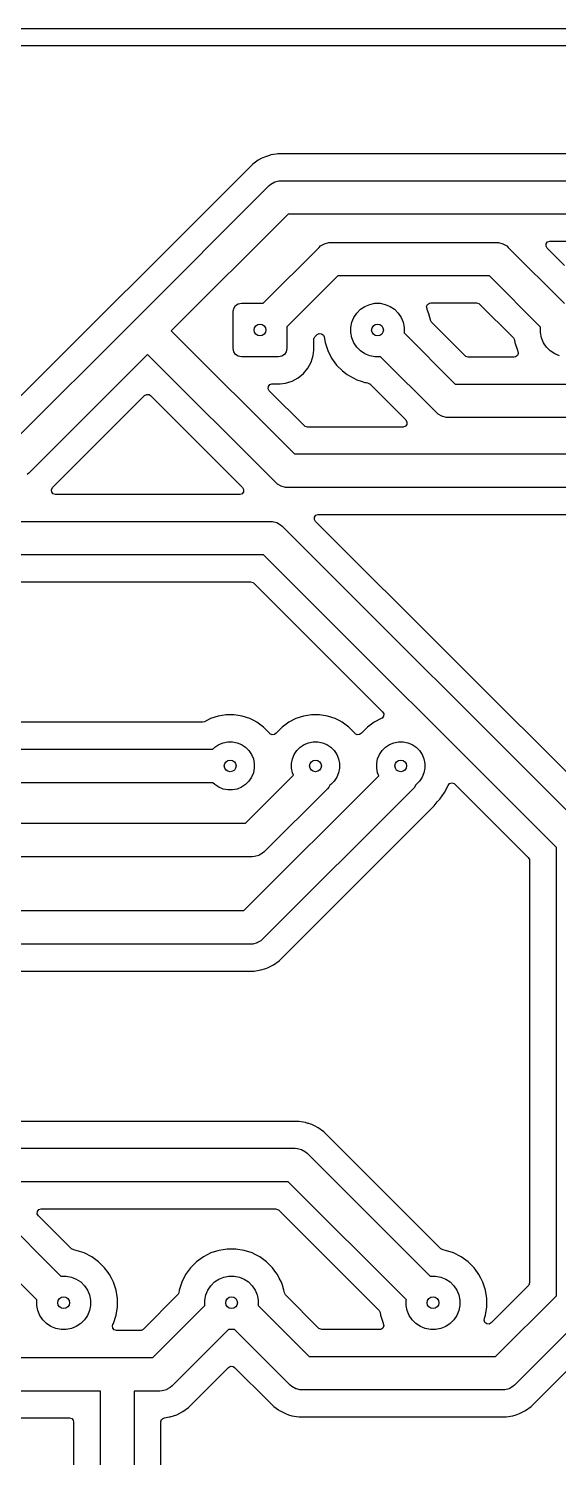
# Model space of a CAD drawing. Extents: x 20 to 124, y -124 to -20.
# Drawn here: x 70.96 to 86.73, y -62.6 to -20 of the extents above; entities that cross this region are included whole.
import ezdxf

# ---------------------------------------------------------------- set-up
doc = ezdxf.new("R2010")
doc.units = 0
doc.layers.add('BLACK', color=7, linetype='CONTINUOUS')
doc.layers.add('WHITE', color=7, linetype='CONTINUOUS')

msp = doc.modelspace()

# ---------------------------------------------------------------- linework, layer by layer
at = {"layer": 'BLACK', "linetype": 'CONTINUOUS'}
for p, q in [((20.6245, -20.5005), (123.3755, -20.5005)), ((77.977383, -23.829678), (77.886184, -23.876145)), ((77.977384, -23.829678), (77.977383, -23.829678)), ((78.129608, -23.780218), (77.977384, -23.829678)), ((78.172063, -23.766423), (78.129607, -23.780217)), ((78.129607, -23.780217), (78.129608, -23.780218)), ((78.172068, -23.766422), (78.172063, -23.766423)), ((78.327379, -23.741823), (78.172068, -23.766422)), ((78.374248, -23.7344), (78.327379, -23.741823)), ((78.578951, -23.7344), (78.374248, -23.7344)), ((100.631552, -23.7344), (78.578951, -23.7344)), ((77.629378, -24.042936), (70.109134, -31.563181)), ((77.794988, -23.922613), (77.629378, -24.042936)), ((77.886185, -23.876146), (77.794988, -23.922613)), ((77.886184, -23.876145), (77.886185, -23.876146)), ((74.145355, -28.659038), (78.123046, -24.681347)), ((78.123046, -24.681347), (78.17221, -24.638231)), ((78.17221, -24.638231), (78.172219, -24.638223)), ((78.172219, -24.638223), (78.285258, -24.57296)), ((78.285258, -24.57296), (78.411337, -24.539177)), ((78.411337, -24.539177), (78.411352, -24.539177)), ((78.411352, -24.539177), (78.4766, -24.5349)), ((78.4766, -24.5349), (100.5292, -24.5349)), ((78.683707, -25.5349), (75.206006, -29.0126)), ((100.322094, -25.5349), (78.683707, -25.5349)), ((79.767058, -26.41446), (79.893137, -26.380677)), ((79.893137, -26.380677), (79.893152, -26.380677)), ((79.893152, -26.380677), (79.9584, -26.3764)), ((79.9584, -26.3764), (84.8889, -26.3764)), ((84.8889, -26.3764), (84.954148, -26.380677)), ((84.954148, -26.380677), (84.954163, -26.380677)), ((84.954163, -26.380677), (85.080242, -26.41446)), ((86.370265, -26.416066), (86.412137, -26.360133)), ((86.412137, -26.360133), (86.477601, -26.335716)), ((86.477601, -26.335716), (86.486447, -26.3354)), ((86.486447, -26.3354), (87.513554, -26.3354)), ((77.940194, -28.1875), (79.604846, -26.522847)), ((79.604846, -26.522847), (79.65401, -26.479731)), ((79.65401, -26.479731), (79.654019, -26.479723)), ((79.654019, -26.479723), (79.767058, -26.41446)), ((85.080242, -26.41446), (85.193281, -26.479723)), ((85.193281, -26.479723), (85.193296, -26.479738)), ((85.193296, -26.479738), (85.242453, -26.522847)), ((85.242453, -26.522847), (86.912721, -28.193115)), ((86.365281, -26.485758), (86.370265, -26.416066)), ((86.398766, -26.547081), (86.365281, -26.485758)), ((86.912319, -27.060634), (86.398766, -26.547081)), ((80.165507, -27.3764), (78.6473, -28.894606)), ((84.681794, -27.3764), (80.165507, -27.3764)), ((86.205615, -28.900221), (84.681794, -27.3764)), ((77.0473, -28.4375), (77.06633, -28.341829)), ((77.0473, -29.5375), (77.0473, -28.4375)), ((77.06633, -28.341829), (77.120523, -28.260723)), ((77.120523, -28.260723), (77.201629, -28.20653)), ((77.201629, -28.20653), (77.2973, -28.1875)), ((77.2973, -28.1875), (77.940194, -28.1875)), ((80.641763, -28.610383), (80.728892, -28.479985)), ((80.728892, -28.479985), (80.839785, -28.369092)), ((80.839785, -28.369092), (80.970183, -28.281963)), ((80.970183, -28.281963), (81.115072, -28.221948)), ((81.115072, -28.221948), (81.268886, -28.191352)), ((81.268886, -28.191352), (81.425714, -28.191352)), ((81.425714, -28.191352), (81.579528, -28.221948)), ((81.579528, -28.221948), (81.724417, -28.281963)), ((81.724417, -28.281963), (81.854815, -28.369092)), ((81.854815, -28.369092), (81.965708, -28.479985)), ((81.965708, -28.479985), (82.052837, -28.610383)), ((82.80953, -28.288528), (82.835805, -28.223787)), ((82.822426, -28.357195), (82.80953, -28.288528)), ((82.830541, -28.373121), (82.822426, -28.357195)), ((82.872903, -28.503498), (82.830541, -28.373121)), ((82.835805, -28.223787), (82.892911, -28.183529)), ((82.90839, -28.612714), (82.872903, -28.503498)), ((82.892911, -28.183529), (82.932911, -28.1769)), ((82.932911, -28.1769), (84.298853, -28.1769)), ((84.298853, -28.1769), (84.365892, -28.196585)), ((84.365892, -28.196585), (84.386534, -28.213219)), ((84.386534, -28.213219), (85.392223, -29.218908)), ((70.404394, -32.4), (74.145347, -28.659046)), ((74.145347, -28.659046), (74.145355, -28.659038)), ((78.6473, -28.894606), (78.6473, -29.5375)), ((80.551152, -28.909086), (80.581748, -28.755272)), ((80.551152, -29.065914), (80.551152, -28.909086)), ((80.581748, -28.755272), (80.641763, -28.610383)), ((82.052837, -28.610383), (82.112852, -28.755272)), ((82.112852, -28.755272), (82.143448, -28.909086)), ((82.143448, -28.909086), (82.143448, -29.065914)), ((82.920283, -28.687806), (82.90839, -28.612714)), ((82.92159, -28.694767), (82.920283, -28.687806)), ((82.955075, -28.75609), (82.92159, -28.694767)), ((83.959766, -29.760781), (82.955075, -28.75609)), ((86.203852, -28.909086), (86.205615, -28.900221)), ((86.203852, -29.065914), (86.203852, -28.909086)), ((75.206006, -29.0126), (78.875406, -32.682)), ((79.4478, -29.277547), (79.455396, -29.251677)), ((79.4478, -29.589108), (79.4478, -29.277547)), ((79.455396, -29.251677), (79.459474, -29.225022)), ((79.459474, -29.225022), (79.465093, -29.218654)), ((79.465093, -29.218654), (79.467485, -29.210508)), ((79.467485, -29.210508), (79.484113, -29.189871)), ((79.484113, -29.189871), (79.54925, -29.124734)), ((79.54925, -29.124734), (79.610569, -29.091252)), ((79.610569, -29.091252), (79.680261, -29.096236)), ((79.680261, -29.096236), (79.736195, -29.138107)), ((79.736195, -29.138107), (79.759401, -29.19302)), ((79.759401, -29.19302), (79.78621, -29.362285)), ((79.78621, -29.362285), (79.86406, -29.601883)), ((80.581748, -29.219728), (80.551152, -29.065914)), ((80.641763, -29.364617), (80.581748, -29.219728)), ((80.728892, -29.495015), (80.641763, -29.364617)), ((82.143448, -29.065914), (82.141684, -29.074778)), ((82.141684, -29.074778), (83.664506, -30.5976)), ((85.392223, -29.218908), (85.425708, -29.280231)), ((85.425708, -29.280231), (85.427015, -29.287189)), ((85.427015, -29.287189), (85.438909, -29.362283)), ((85.438909, -29.362283), (85.43891, -29.362285)), ((85.43891, -29.362285), (85.512609, -29.589108)), ((86.234448, -29.219728), (86.203852, -29.065914)), ((86.294463, -29.364617), (86.234448, -29.219728)), ((86.381592, -29.495015), (86.294463, -29.364617)), ((74.4989, -29.719706), (70.965053, -33.253553)), ((78.314747, -33.535553), (74.4989, -29.719706)), ((77.06633, -29.633171), (77.0473, -29.5375)), ((77.120523, -29.714277), (77.06633, -29.633171)), ((77.201629, -29.76847), (77.120523, -29.714277)), ((77.2973, -29.7875), (77.201629, -29.76847)), ((78.3973, -29.7875), (77.2973, -29.7875)), ((78.492971, -29.76847), (78.3973, -29.7875)), ((78.574077, -29.714277), (78.492971, -29.76847)), ((78.62827, -29.633171), (78.574077, -29.714277)), ((78.6473, -29.5375), (78.62827, -29.633171)), ((79.372532, -29.941454), (79.4326, -29.743434)), ((79.4326, -29.743434), (79.4478, -29.589108)), ((79.86406, -29.601883), (79.978432, -29.826348)), ((80.839785, -29.605908), (80.728892, -29.495015)), ((80.970183, -29.693037), (80.839785, -29.605908)), ((81.115072, -29.753052), (80.970183, -29.693037)), ((81.268886, -29.783648), (81.115072, -29.753052)), ((81.425714, -29.783648), (81.268886, -29.783648)), ((81.434578, -29.781884), (81.425714, -29.783648)), ((83.103847, -31.451153), (81.434578, -29.781884)), ((83.980408, -29.777415), (83.959766, -29.760781)), ((84.047447, -29.7971), (83.980408, -29.777415)), ((85.413879, -29.7971), (84.047447, -29.7971)), ((85.453877, -29.790472), (85.413879, -29.7971)), ((85.510984, -29.750215), (85.453877, -29.790472)), ((85.53726, -29.685475), (85.510984, -29.750215)), ((85.512609, -29.589108), (85.51676, -29.601881)), ((85.51676, -29.601881), (85.524364, -29.616805)), ((85.524364, -29.616805), (85.53726, -29.685475)), ((86.492485, -29.605908), (86.381592, -29.495015)), ((86.622883, -29.693037), (86.492485, -29.605908)), ((86.767772, -29.753052), (86.622883, -29.693037)), ((79.14371, -30.28391), (79.274985, -30.12395)), ((79.274985, -30.12395), (79.372532, -29.941454)), ((79.978432, -29.826348), (80.126501, -30.030149)), ((80.126501, -30.030149), (80.126505, -30.030154)), ((80.126505, -30.030154), (80.304645, -30.208294)), ((80.304645, -30.208294), (80.30465, -30.208298)), ((80.30465, -30.208298), (80.446947, -30.311682)), ((78.091681, -30.738358), (78.096665, -30.668666)), ((78.096665, -30.668666), (78.138537, -30.612733)), ((78.138537, -30.612733), (78.204001, -30.588316)), ((78.204001, -30.588316), (78.212847, -30.588)), ((78.212847, -30.588), (78.448905, -30.588)), ((78.448905, -30.588), (78.448908, -30.588)), ((78.448908, -30.588), (78.603234, -30.5728)), ((78.603234, -30.5728), (78.801254, -30.512732)), ((78.801254, -30.512732), (78.98375, -30.415185)), ((78.98375, -30.415185), (79.14371, -30.28391)), ((80.446947, -30.311682), (80.508455, -30.35637)), ((80.508455, -30.35637), (80.623886, -30.415185)), ((80.623886, -30.415185), (80.732916, -30.470739)), ((80.732916, -30.470739), (80.732918, -30.470739)), ((80.732918, -30.470739), (80.732921, -30.470741)), ((80.732921, -30.470741), (80.861349, -30.51247)), ((80.861349, -30.51247), (80.972514, -30.54859)), ((80.972514, -30.54859), (81.011739, -30.554802)), ((81.011739, -30.554802), (81.047606, -30.560483)), ((81.047606, -30.560483), (81.110741, -30.590412)), ((81.110741, -30.590412), (81.11589, -30.595275)), ((81.11589, -30.595275), (82.190434, -31.669819)), ((83.664506, -30.5976), (89.682794, -30.5976)), ((71.671066, -33.679619), (74.411218, -30.939465)), ((74.411218, -30.939465), (74.472541, -30.90598)), ((74.472541, -30.90598), (74.542233, -30.910964)), ((74.542233, -30.910964), (74.58658, -30.939465)), ((74.58658, -30.939465), (77.326734, -33.679619)), ((78.125166, -30.799681), (78.091681, -30.738358)), ((79.170666, -31.845181), (78.125166, -30.799681)), ((83.15301, -31.494268), (83.103847, -31.451153)), ((83.153019, -31.494277), (83.15301, -31.494268)), ((83.257917, -31.55484), (83.153019, -31.494277)), ((79.191308, -31.861815), (79.170666, -31.845181)), ((79.258347, -31.8815), (79.191308, -31.861815)), ((82.102753, -31.8815), (79.258347, -31.8815)), ((82.111599, -31.881184), (82.102753, -31.8815)), ((82.177063, -31.856767), (82.111599, -31.881184)), ((82.218935, -31.800834), (82.177063, -31.856767)), ((82.190434, -31.669819), (82.223919, -31.731142)), ((82.223919, -31.731142), (82.218935, -31.800834)), ((83.266058, -31.55954), (83.257917, -31.55484)), ((83.392137, -31.593323), (83.266058, -31.55954)), ((83.392152, -31.593323), (83.392137, -31.593323)), ((83.4574, -31.5976), (83.392152, -31.593323)), ((89.8899, -31.5976), (83.4574, -31.5976)), ((78.875406, -32.682), (100.0462, -32.682)), ((70.965053, -33.253553), (70.915896, -33.296661)), ((78.363903, -33.578661), (78.314747, -33.535553)), ((78.363919, -33.578677), (78.363903, -33.578661)), ((78.476958, -33.64394), (78.363919, -33.578677)), ((78.603037, -33.677723), (78.476958, -33.64394)), ((71.636009, -33.749653), (71.665034, -33.686097)), ((71.645953, -33.818811), (71.636009, -33.749653)), ((71.691708, -33.871615), (71.645953, -33.818811)), ((71.665034, -33.686097), (71.671066, -33.679619)), ((71.758747, -33.8913), (71.691708, -33.871615)), ((77.239053, -33.8913), (71.758747, -33.8913)), ((77.247899, -33.890984), (77.239053, -33.8913)), ((77.313363, -33.866567), (77.247899, -33.890984)), ((77.355235, -33.810634), (77.313363, -33.866567)), ((77.326734, -33.679619), (77.360219, -33.740942)), ((77.360219, -33.740942), (77.355235, -33.810634)), ((78.603052, -33.677723), (78.603037, -33.677723)), ((78.6683, -33.682), (78.603052, -33.677723)), ((99.839094, -33.682), (78.6683, -33.682)), ((79.512637, -34.507233), (79.578101, -34.482816)), ((79.578101, -34.482816), (79.586947, -34.4825)), ((79.586947, -34.4825), (99.456153, -34.4825)), ((58.942506, -34.6918), (78.1577, -34.6918)), ((78.1577, -34.6918), (78.222948, -34.696077)), ((78.222948, -34.696077), (78.222963, -34.696077)), ((78.222963, -34.696077), (78.349042, -34.72986)), ((78.349042, -34.72986), (78.462081, -34.795123)), ((78.462081, -34.795123), (78.462096, -34.795138)), ((78.462096, -34.795138), (78.511253, -34.838247)), ((78.511253, -34.838247), (87.527853, -43.854847)), ((79.465781, -34.632858), (79.470765, -34.563166)), ((79.499266, -34.694181), (79.465781, -34.632858)), ((79.470765, -34.563166), (79.512637, -34.507233)), ((88.166266, -43.361181), (79.499266, -34.694181)), ((77.950594, -35.6918), (58.7354, -35.6918)), ((86.6743, -44.415506), (77.950594, -35.6918)), ((66.953347, -36.4923), (77.567653, -36.4923)), ((77.567653, -36.4923), (77.634692, -36.511985)), ((77.634692, -36.511985), (77.655334, -36.528619)), ((77.655334, -36.528619), (81.497486, -40.370771)), ((76.840329, -40.462), (76.603948, -40.499439)), ((76.840334, -40.462), (76.840329, -40.462)), ((77.079666, -40.462), (76.840334, -40.462)), ((77.079671, -40.462), (77.079666, -40.462)), ((77.316051, -40.499439), (77.079671, -40.462)), ((79.380329, -40.462), (79.143948, -40.499439)), ((79.380334, -40.462), (79.380329, -40.462)), ((79.619666, -40.462), (79.380334, -40.462)), ((79.619671, -40.462), (79.619666, -40.462)), ((79.856051, -40.499439), (79.619671, -40.462)), ((81.497486, -40.370771), (81.530971, -40.432094)), ((81.530971, -40.432094), (81.525987, -40.501786)), ((76.133415, -40.682), (68.5338, -40.682)), ((76.18971, -40.668485), (76.133415, -40.682)), ((76.376325, -40.573398), (76.18971, -40.668485)), ((76.603948, -40.499439), (76.376325, -40.573398)), ((77.543674, -40.573398), (77.316051, -40.499439)), ((77.662166, -40.633774), (77.543674, -40.573398)), ((77.756916, -40.682052), (77.662166, -40.633774)), ((77.756918, -40.682053), (77.756916, -40.682052)), ((77.756919, -40.682054), (77.756918, -40.682053)), ((77.950532, -40.822721), (77.756919, -40.682054)), ((77.950537, -40.822725), (77.950532, -40.822721)), ((78.119773, -40.991961), (77.950537, -40.822725)), ((78.509462, -40.822725), (78.340226, -40.991961)), ((78.509467, -40.822721), (78.509462, -40.822725)), ((78.70308, -40.682054), (78.509467, -40.822721)), ((78.916325, -40.573398), (78.70308, -40.682054)), ((79.143948, -40.499439), (78.916325, -40.573398)), ((80.083674, -40.573398), (79.856051, -40.499439)), ((80.202166, -40.633774), (80.083674, -40.573398)), ((80.296916, -40.682052), (80.202166, -40.633774)), ((80.296918, -40.682053), (80.296916, -40.682052)), ((80.296919, -40.682054), (80.296918, -40.682053)), ((80.490532, -40.822721), (80.296919, -40.682054)), ((80.490537, -40.822725), (80.490532, -40.822721)), ((80.659773, -40.991961), (80.490537, -40.822725)), ((81.049462, -40.822725), (80.880226, -40.991961)), ((81.049467, -40.822721), (81.049462, -40.822725)), ((81.24308, -40.682054), (81.049467, -40.822721)), ((81.456338, -40.573393), (81.24308, -40.682054)), ((81.457262, -40.573011), (81.456338, -40.573393)), ((81.45873, -40.572174), (81.457262, -40.573011)), ((81.460671, -40.571186), (81.45873, -40.572174)), ((81.484115, -40.557719), (81.460625, -40.571095)), ((81.460625, -40.571095), (81.460671, -40.571186)), ((81.525987, -40.501786), (81.484115, -40.557719)), ((76.620594, -41.347517), (76.750995, -41.293503)), ((76.750995, -41.293503), (76.889428, -41.265967)), ((76.889428, -41.265967), (77.030572, -41.265967)), ((77.030572, -41.265967), (77.169005, -41.293503)), ((77.169005, -41.293503), (77.299406, -41.347517)), ((78.129683, -41.005601), (78.119773, -40.991961)), ((78.143578, -41.021637), (78.129683, -41.005601)), ((78.205373, -41.054244), (78.143578, -41.021637)), ((78.274987, -41.048266), (78.205373, -41.054244)), ((78.330317, -41.005601), (78.274987, -41.048266)), ((78.340226, -40.991961), (78.330317, -41.005601)), ((79.160594, -41.347517), (79.290995, -41.293503)), ((79.290995, -41.293503), (79.429428, -41.265967)), ((79.429428, -41.265967), (79.570572, -41.265967)), ((79.570572, -41.265967), (79.709005, -41.293503)), ((79.709005, -41.293503), (79.839406, -41.347517)), ((80.669683, -41.005601), (80.659773, -40.991961)), ((80.683578, -41.021637), (80.669683, -41.005601)), ((80.745373, -41.054244), (80.683578, -41.021637)), ((80.814987, -41.048266), (80.745373, -41.054244)), ((80.870317, -41.005601), (80.814987, -41.048266)), ((80.880226, -40.991961), (80.870317, -41.005601)), ((81.700594, -41.347517), (81.830995, -41.293503)), ((81.830995, -41.293503), (81.969428, -41.265967)), ((81.969428, -41.265967), (82.110572, -41.265967)), ((82.110572, -41.265967), (82.249005, -41.293503)), ((82.249005, -41.293503), (82.379406, -41.347517)), ((62.512106, -41.4825), (76.446669, -41.4825)), ((76.446669, -41.4825), (76.503237, -41.425932)), ((76.503237, -41.425932), (76.620594, -41.347517)), ((77.299406, -41.347517), (77.416763, -41.425932)), ((77.416763, -41.425932), (77.516568, -41.525737)), ((77.516568, -41.525737), (77.594983, -41.643094)), ((77.594983, -41.643094), (77.648997, -41.773495)), ((78.811003, -41.773495), (78.865017, -41.643094)), ((78.865017, -41.643094), (78.943432, -41.525737)), ((78.943432, -41.525737), (79.043237, -41.425932)), ((79.043237, -41.425932), (79.160594, -41.347517)), ((79.839406, -41.347517), (79.956763, -41.425932)), ((79.956763, -41.425932), (80.056568, -41.525737)), ((80.056568, -41.525737), (80.134983, -41.643094)), ((80.134983, -41.643094), (80.188997, -41.773495)), ((81.351003, -41.773495), (81.405017, -41.643094)), ((81.405017, -41.643094), (81.483432, -41.525737)), ((81.483432, -41.525737), (81.583237, -41.425932)), ((81.583237, -41.425932), (81.700594, -41.347517)), ((82.379406, -41.347517), (82.496763, -41.425932)), ((82.496763, -41.425932), (82.596568, -41.525737)), ((82.596568, -41.525737), (82.674983, -41.643094)), ((82.674983, -41.643094), (82.728997, -41.773495)), ((77.648997, -41.773495), (77.676533, -41.911928)), ((77.676533, -42.053072), (77.648997, -42.191505)), ((77.676533, -41.911928), (77.676533, -42.053072)), ((78.783467, -41.911928), (78.811003, -41.773495)), ((78.783467, -42.053072), (78.783467, -41.911928)), ((78.811003, -42.191505), (78.783467, -42.053072)), ((80.188997, -41.773495), (80.216533, -41.911928)), ((80.216533, -42.053072), (80.188997, -42.191505)), ((80.216533, -41.911928), (80.216533, -42.053072)), ((81.323467, -41.911928), (81.351003, -41.773495)), ((81.323467, -42.053072), (81.323467, -41.911928)), ((81.351003, -42.191505), (81.323467, -42.053072)), ((82.728997, -41.773495), (82.756533, -41.911928)), ((82.756533, -42.053072), (82.728997, -42.191505)), ((82.756533, -41.911928), (82.756533, -42.053072)), ((76.446669, -42.4825), (62.305, -42.4825)), ((76.503237, -42.539068), (76.446669, -42.4825)), ((76.620594, -42.617483), (76.503237, -42.539068)), ((77.416763, -42.539068), (77.299406, -42.617483)), ((77.364294, -46.2975), (81.38594, -42.275852)), ((77.410894, -43.6923), (78.840493, -42.2627)), ((77.516568, -42.439263), (77.416763, -42.539068)), ((77.594983, -42.321906), (77.516568, -42.439263)), ((77.648997, -42.191505), (77.594983, -42.321906)), ((78.840493, -42.2627), (78.811003, -42.191505)), ((79.930012, -42.556941), (79.896677, -42.614681)), ((79.956763, -42.539068), (79.930012, -42.556941)), ((80.056568, -42.439263), (79.956763, -42.539068)), ((80.134983, -42.321906), (80.056568, -42.439263)), ((80.188997, -42.191505), (80.134983, -42.321906)), ((81.38594, -42.275852), (81.351003, -42.191505)), ((82.487495, -42.54526), (82.436677, -42.633281)), ((82.496763, -42.539068), (82.487495, -42.54526)), ((82.596568, -42.439263), (82.496763, -42.539068)), ((82.674983, -42.321906), (82.596568, -42.439263)), ((82.728997, -42.191505), (82.674983, -42.321906)), ((83.340448, -42.779416), (83.449103, -42.56617)), ((83.449103, -42.56617), (83.449108, -42.566153)), ((83.449108, -42.566153), (83.449481, -42.565256)), ((83.449481, -42.565256), (83.449719, -42.564959)), ((83.449719, -42.564959), (83.451315, -42.561829)), ((83.451315, -42.561829), (83.451972, -42.562163)), ((83.451972, -42.562163), (83.493316, -42.510847)), ((83.493316, -42.510847), (83.559607, -42.488775)), ((83.559607, -42.488775), (83.627309, -42.506046)), ((83.627309, -42.506046), (83.651729, -42.525014)), ((83.651729, -42.525014), (85.837481, -44.710766)), ((76.750995, -42.671497), (76.620594, -42.617483)), ((76.889428, -42.699033), (76.750995, -42.671497)), ((77.030572, -42.699033), (76.889428, -42.699033)), ((77.169005, -42.671497), (77.030572, -42.699033)), ((77.299406, -42.617483), (77.169005, -42.671497)), ((82.393554, -42.682453), (77.924953, -47.151053)), ((79.853553, -42.663853), (77.971553, -44.545853)), ((79.896661, -42.614696), (79.853553, -42.663853)), ((79.896677, -42.614681), (79.896661, -42.614696)), ((82.436661, -42.633296), (82.393554, -42.682453)), ((82.436677, -42.633281), (82.436661, -42.633296)), ((83.132581, -43.04023), (83.199768, -42.973044)), ((83.199768, -42.973043), (83.199773, -42.973039)), ((83.199768, -42.973044), (83.199768, -42.973043)), ((83.199773, -42.973039), (83.340448, -42.779416)), ((78.418619, -47.789466), (82.88015, -43.327932)), ((82.88015, -43.327932), (82.880157, -43.327927)), ((82.880157, -43.327927), (82.887217, -43.320867)), ((82.887217, -43.320867), (82.887219, -43.320866)), ((82.887219, -43.320866), (83.031966, -43.176119)), ((83.031966, -43.176119), (83.119944, -43.055025)), ((83.119944, -43.055025), (83.132581, -43.04023)), ((66.8079, -43.6923), (77.410894, -43.6923)), ((77.618, -44.6923), (67.015006, -44.6923)), ((77.683248, -44.688023), (77.618, -44.6923)), ((77.683263, -44.688023), (77.683248, -44.688023)), ((77.809342, -44.65424), (77.683263, -44.688023)), ((77.824099, -44.64572), (77.809342, -44.65424)), ((77.922381, -44.588977), (77.824099, -44.64572)), ((77.922396, -44.588961), (77.922381, -44.588977)), ((77.971553, -44.545853), (77.922396, -44.588961)), ((85.837481, -44.710766), (85.870966, -44.772089)), ((86.6743, -57.780393), (86.6743, -44.415506)), ((85.870966, -44.772089), (85.8738, -44.798447)), ((85.8738, -44.798447), (85.8738, -57.397453)), ((68.3, -46.2975), (77.364294, -46.2975)), ((77.762742, -47.25944), (77.636663, -47.293223)), ((77.797717, -47.239247), (77.762742, -47.25944)), ((77.875781, -47.194177), (77.797717, -47.239247)), ((77.875796, -47.194161), (77.875781, -47.194177)), ((77.924953, -47.151053), (77.875796, -47.194161)), ((77.5714, -47.2975), (68.3, -47.2975)), ((77.636648, -47.293223), (77.5714, -47.2975)), ((77.636663, -47.293223), (77.636648, -47.293223)), ((68.835794, -48.098), (77.673751, -48.098)), ((77.673751, -48.098), (77.673752, -48.098)), ((77.673752, -48.098), (77.875935, -48.065977)), ((77.875935, -48.065977), (78.02269, -48.018293)), ((78.02269, -48.018293), (78.070619, -48.00272)), ((78.070619, -48.00272), (78.205588, -47.93395)), ((78.205588, -47.93395), (78.253011, -47.909787)), ((78.253011, -47.909787), (78.418619, -47.789466)), ((78.998552, -52.5832), (64.817051, -52.5832)), ((79.00991, -52.584999), (78.998552, -52.5832)), ((79.200735, -52.615222), (79.00991, -52.584999)), ((79.274203, -52.639094), (79.200735, -52.615222)), ((79.298076, -52.646851), (79.274203, -52.639094)), ((79.348715, -52.663304), (79.298076, -52.646851)), ((79.395423, -52.678481), (79.348715, -52.663304)), ((79.467502, -52.715208), (79.395423, -52.678481)), ((79.473637, -52.718334), (79.467502, -52.715208)), ((79.577811, -52.771413), (79.473637, -52.718334)), ((79.743419, -52.891734), (79.577811, -52.771413)), ((79.74342, -52.891735), (79.743419, -52.891734)), ((79.743421, -52.891736), (79.74342, -52.891735)), ((83.231407, -56.379723), (79.743421, -52.891736)), ((64.7147, -53.3837), (78.8962, -53.3837)), ((78.8962, -53.3837), (78.961448, -53.387977)), ((78.961448, -53.387977), (78.961463, -53.387977)), ((78.961463, -53.387977), (79.086818, -53.421566)), ((79.086818, -53.421566), (79.087542, -53.42176)), ((79.087542, -53.42176), (79.200581, -53.487023)), ((79.200581, -53.487023), (79.200596, -53.487038)), ((79.200596, -53.487038), (79.249753, -53.530147)), ((79.249753, -53.530147), (82.912722, -57.193115)), ((78.689094, -54.3837), (64.921807, -54.3837)), ((82.205615, -57.900222), (78.689094, -54.3837)), ((70.051453, -55.331847), (71.912721, -57.193115)), ((71.214081, -55.334558), (71.219065, -55.264866)), ((71.247566, -55.395881), (71.214081, -55.334558)), ((71.219065, -55.264866), (71.260937, -55.208933)), ((71.260937, -55.208933), (71.326401, -55.184516)), ((71.326401, -55.184516), (71.335247, -55.1842)), ((71.335247, -55.1842), (78.306153, -55.1842)), ((78.306153, -55.1842), (78.373192, -55.203885)), ((78.373192, -55.203885), (78.393834, -55.220519)), ((78.393834, -55.220519), (81.392223, -58.218907)), ((72.231408, -56.379723), (71.247566, -55.395881)), ((71.205615, -57.900221), (69.490794, -56.1854)), ((72.236555, -56.384585), (72.231408, -56.379723)), ((72.299689, -56.414515), (72.236555, -56.384585)), ((72.374783, -56.426409), (72.299689, -56.414515)), ((72.474797, -56.458906), (72.374783, -56.426409)), ((72.614379, -56.504259), (72.474797, -56.458906)), ((72.838845, -56.61863), (72.614379, -56.504259)), ((72.838847, -56.618631), (72.838845, -56.61863)), ((72.838848, -56.618632), (72.838847, -56.618631)), ((73.042649, -56.766701), (72.838848, -56.618632)), ((76.161151, -56.618632), (75.95735, -56.766701)), ((76.385616, -56.50426), (76.161151, -56.618632)), ((76.625214, -56.42641), (76.385616, -56.50426)), ((76.749626, -56.406705), (76.625214, -56.42641)), ((76.874038, -56.387), (76.749626, -56.406705)), ((77.125962, -56.387), (76.874038, -56.387)), ((77.374779, -56.426409), (77.125962, -56.387)), ((77.374785, -56.42641), (77.374779, -56.426409)), ((77.614383, -56.50426), (77.374785, -56.42641)), ((77.70621, -56.551049), (77.614383, -56.50426)), ((77.838845, -56.61863), (77.70621, -56.551049)), ((77.838847, -56.618631), (77.838845, -56.61863)), ((77.838848, -56.618632), (77.838847, -56.618631)), ((78.042649, -56.766701), (77.838848, -56.618632)), ((83.236554, -56.384585), (83.231407, -56.379723)), ((83.299689, -56.414515), (83.236554, -56.384585)), ((83.374783, -56.426409), (83.299689, -56.414515)), ((83.374785, -56.42641), (83.374783, -56.426409)), ((83.614379, -56.504259), (83.374785, -56.42641)), ((83.838845, -56.61863), (83.614379, -56.504259)), ((83.838847, -56.618631), (83.838845, -56.61863)), ((83.838848, -56.618632), (83.838847, -56.618631)), ((84.042649, -56.766701), (83.838848, -56.618632)), ((73.042654, -56.766705), (73.042649, -56.766701)), ((73.220794, -56.944845), (73.042654, -56.766705)), ((73.220798, -56.94485), (73.220794, -56.944845)), ((73.323272, -57.085894), (73.220798, -56.94485)), ((75.779201, -56.94485), (75.631132, -57.148651)), ((75.779205, -56.944845), (75.779201, -56.94485)), ((75.957345, -56.766705), (75.779205, -56.944845)), ((75.95735, -56.766701), (75.957345, -56.766705)), ((78.042654, -56.766705), (78.042649, -56.766701)), ((78.220794, -56.944845), (78.042654, -56.766705)), ((78.220798, -56.94485), (78.220794, -56.944845)), ((78.323272, -57.085894), (78.220798, -56.94485)), ((84.042654, -56.766705), (84.042649, -56.766701)), ((84.220794, -56.944845), (84.042654, -56.766705)), ((84.220798, -56.94485), (84.220794, -56.944845)), ((84.323272, -57.085894), (84.220798, -56.94485)), ((71.912721, -57.193115), (71.921586, -57.191352)), ((71.921586, -57.191352), (72.078414, -57.191352)), ((72.078414, -57.191352), (72.232228, -57.221948)), ((72.232228, -57.221948), (72.377117, -57.281963)), ((72.377117, -57.281963), (72.507515, -57.369092)), ((72.507515, -57.369092), (72.618408, -57.479985)), ((72.618408, -57.479985), (72.705537, -57.610383)), ((73.36887, -57.148655), (73.323272, -57.085894)), ((73.421043, -57.25105), (73.36887, -57.148655)), ((73.483239, -57.373116), (73.421043, -57.25105)), ((73.483239, -57.373118), (73.483239, -57.373116)), ((73.483241, -57.373121), (73.483239, -57.373118)), ((73.56109, -57.612715), (73.483241, -57.373121)), ((75.51676, -57.373118), (75.438909, -57.612716)), ((75.631132, -57.148651), (75.51676, -57.373118)), ((76.294463, -57.610383), (76.381592, -57.479985)), ((76.381592, -57.479985), (76.492485, -57.369092)), ((76.492485, -57.369092), (76.622883, -57.281963)), ((76.622883, -57.281963), (76.767772, -57.221948)), ((76.767772, -57.221948), (76.921586, -57.191352)), ((76.921586, -57.191352), (77.078414, -57.191352)), ((77.078414, -57.191352), (77.232228, -57.221948)), ((77.232228, -57.221948), (77.377117, -57.281963)), ((77.377117, -57.281963), (77.507515, -57.369092)), ((77.507515, -57.369092), (77.618408, -57.479985)), ((77.618408, -57.479985), (77.705537, -57.610383)), ((78.36887, -57.148655), (78.323272, -57.085894)), ((78.421043, -57.25105), (78.36887, -57.148655)), ((78.483239, -57.373116), (78.421043, -57.25105)), ((78.483239, -57.373118), (78.483239, -57.373116)), ((78.483241, -57.373121), (78.483239, -57.373118)), ((78.512929, -57.464492), (78.483241, -57.373121)), ((78.56109, -57.612714), (78.512929, -57.464492)), ((82.912722, -57.193115), (82.921586, -57.191352)), ((82.921586, -57.191352), (83.078414, -57.191352)), ((83.078414, -57.191352), (83.232228, -57.221948)), ((83.232228, -57.221948), (83.377117, -57.281963)), ((83.377117, -57.281963), (83.507515, -57.369092)), ((83.507515, -57.369092), (83.618408, -57.479985)), ((83.618408, -57.479985), (83.705537, -57.610383)), ((84.36887, -57.148655), (84.323272, -57.085894)), ((84.421043, -57.25105), (84.36887, -57.148655)), ((84.483239, -57.373116), (84.421043, -57.25105)), ((84.483239, -57.373118), (84.483239, -57.373116)), ((84.483241, -57.373121), (84.483239, -57.373118)), ((84.56109, -57.612715), (84.483241, -57.373121)), ((85.837481, -57.485134), (84.734152, -58.588462)), ((85.854115, -57.464492), (85.837481, -57.485134)), ((85.8738, -57.397453), (85.854115, -57.464492)), ((71.203852, -57.909086), (71.205615, -57.900221)), ((71.203852, -58.065914), (71.203852, -57.909086)), ((72.705537, -57.610383), (72.765552, -57.755272)), ((72.765552, -57.755272), (72.796148, -57.909086)), ((72.796148, -57.909086), (72.796148, -58.065914)), ((73.6005, -57.861538), (73.56109, -57.612715)), ((73.6005, -58.113462), (73.6005, -57.861538)), ((75.392223, -57.756091), (74.365534, -58.782781)), ((75.397085, -57.750944), (75.392223, -57.756091)), ((75.427015, -57.68781), (75.397085, -57.750944)), ((75.438909, -57.612716), (75.427015, -57.68781)), ((76.203852, -57.909086), (76.234448, -57.755272)), ((76.203852, -58.065914), (76.203852, -57.909086)), ((76.234448, -57.755272), (76.294463, -57.610383)), ((77.705537, -57.610383), (77.765552, -57.755272)), ((77.765552, -57.755272), (77.796148, -57.909086)), ((77.796148, -57.909086), (77.796148, -58.065914)), ((78.572983, -57.687806), (78.56109, -57.612714)), ((78.57429, -57.694767), (78.572983, -57.687806)), ((78.607775, -57.75609), (78.57429, -57.694767)), ((79.604065, -58.752381), (78.607775, -57.75609)), ((82.203852, -57.909086), (82.205615, -57.900222)), ((82.203852, -58.065914), (82.203852, -57.909086)), ((83.705537, -57.610383), (83.765552, -57.755272)), ((83.765552, -57.755272), (83.796148, -57.909086)), ((83.796148, -57.909086), (83.796148, -58.065914)), ((84.6005, -57.861538), (84.56109, -57.612715)), ((84.6005, -58.113462), (84.6005, -57.861538)), ((84.865494, -59.5892), (86.6743, -57.780393)), ((71.234448, -58.219728), (71.203852, -58.065914)), ((71.294463, -58.364617), (71.234448, -58.219728)), ((72.765552, -58.219728), (72.705537, -58.364617)), ((72.796148, -58.065914), (72.765552, -58.219728)), ((73.56109, -58.362285), (73.6005, -58.113462)), ((74.660794, -59.6196), (76.205615, -58.074778)), ((76.205615, -58.074778), (76.203852, -58.065914)), ((77.796148, -58.065914), (77.794384, -58.074778)), ((77.794384, -58.074778), (79.308807, -59.5892)), ((81.392223, -58.218907), (81.425708, -58.28023)), ((81.425708, -58.28023), (81.427015, -58.287189)), ((81.427015, -58.287189), (81.438909, -58.362282)), ((82.234448, -58.219728), (82.203852, -58.065914)), ((82.294463, -58.364617), (82.234448, -58.219728)), ((83.765552, -58.219728), (83.705537, -58.364617)), ((83.796148, -58.065914), (83.765552, -58.219728)), ((84.56109, -58.362285), (84.6005, -58.113462)), ((71.381592, -58.495015), (71.294463, -58.364617)), ((71.492485, -58.605908), (71.381592, -58.495015)), ((71.622883, -58.693037), (71.492485, -58.605908)), ((71.767772, -58.753052), (71.622883, -58.693037)), ((71.921586, -58.783648), (71.767772, -58.753052)), ((72.078414, -58.783648), (71.921586, -58.783648)), ((72.232228, -58.753052), (72.078414, -58.783648)), ((72.377117, -58.693037), (72.232228, -58.753052)), ((72.507515, -58.605908), (72.377117, -58.693037)), ((72.618408, -58.495015), (72.507515, -58.605908)), ((72.705537, -58.364617), (72.618408, -58.495015)), ((73.452174, -58.677453), (73.464427, -58.638806)), ((73.462118, -58.746611), (73.452174, -58.677453)), ((73.507873, -58.799415), (73.462118, -58.746611)), ((73.464427, -58.638806), (73.483238, -58.601886)), ((73.483238, -58.601886), (73.48324, -58.601881)), ((73.48324, -58.601881), (73.483241, -58.601879)), ((73.483241, -58.601879), (73.56109, -58.362285)), ((74.365534, -58.782781), (74.304211, -58.816266)), ((76.912721, -58.781884), (75.221453, -60.473153)), ((76.921586, -58.783648), (76.912721, -58.781884)), ((77.078414, -58.783648), (76.921586, -58.783648)), ((77.087278, -58.781884), (77.078414, -58.783648)), ((78.748147, -60.442754), (77.087278, -58.781884)), ((79.624707, -58.769015), (79.604065, -58.752381)), ((79.691746, -58.7887), (79.624707, -58.769015)), ((81.449597, -58.782072), (81.409599, -58.7887)), ((81.438909, -58.362282), (81.43891, -58.362285)), ((81.43891, -58.362285), (81.516053, -58.599707)), ((81.506704, -58.741815), (81.449597, -58.782072)), ((81.53298, -58.677074), (81.506704, -58.741815)), ((81.516053, -58.599707), (81.51676, -58.601881)), ((81.51676, -58.601881), (81.520084, -58.608405)), ((81.520084, -58.608405), (81.53298, -58.677074)), ((82.381592, -58.495015), (82.294463, -58.364617)), ((82.492485, -58.605908), (82.381592, -58.495015)), ((82.622883, -58.693037), (82.492485, -58.605908)), ((82.767772, -58.753052), (82.622883, -58.693037)), ((82.921586, -58.783648), (82.767772, -58.753052)), ((83.078414, -58.783648), (82.921586, -58.783648)), ((83.232228, -58.753052), (83.078414, -58.783648)), ((83.377117, -58.693037), (83.232228, -58.753052)), ((83.507515, -58.605908), (83.377117, -58.693037)), ((83.618408, -58.495015), (83.507515, -58.605908)), ((83.705537, -58.364617), (83.618408, -58.495015)), ((84.522787, -58.509627), (84.52854, -58.462462)), ((84.547204, -58.575091), (84.522787, -58.509627)), ((84.52854, -58.462462), (84.531853, -58.452268)), ((84.531853, -58.452268), (84.56109, -58.362285)), ((84.603137, -58.616963), (84.547204, -58.575091)), ((84.672829, -58.621947), (84.603137, -58.616963)), ((84.734152, -58.588462), (84.672829, -58.621947)), ((87.378507, -58.490399), (85.426153, -60.442753)), ((73.574912, -58.8191), (73.507873, -58.799415)), ((74.277853, -58.8191), (73.574912, -58.8191)), ((74.304211, -58.816266), (74.277853, -58.8191)), ((81.409599, -58.7887), (79.691746, -58.7887)), ((68.839207, -59.6196), (73.5974, -59.6196)), ((73.5974, -59.6196), (74.660794, -59.6196)), ((79.308807, -59.5892), (84.865494, -59.5892)), ((85.919819, -61.081166), (87.441046, -59.559936)), ((75.715119, -61.111566), (76.912318, -59.914364)), ((76.912318, -59.914364), (76.973641, -59.88088)), ((76.973641, -59.88088), (77.043332, -59.885864)), ((77.043332, -59.885864), (77.08768, -59.914365)), ((77.08768, -59.914365), (78.106608, -60.933292)), ((75.221453, -60.473153), (75.172296, -60.516261)), ((78.797311, -60.485869), (78.748147, -60.442754)), ((78.797319, -60.485877), (78.797311, -60.485869)), ((78.910358, -60.55114), (78.797319, -60.485877)), ((85.376981, -60.485877), (85.263942, -60.55114)), ((85.376996, -60.485861), (85.376981, -60.485877)), ((85.426153, -60.442753), (85.376996, -60.485861)), ((73.0974, -60.6196), (68.6321, -60.6196)), ((73.0974, -68.1775), (73.0974, -60.6196)), ((74.8679, -60.6196), (74.0974, -60.6196)), ((74.0974, -60.6196), (74.0974, -67.6775)), ((74.933148, -60.615323), (74.8679, -60.6196)), ((74.933163, -60.615323), (74.933148, -60.615323)), ((75.059242, -60.58154), (74.933163, -60.615323)), ((75.067613, -60.576707), (75.059242, -60.58154)), ((75.172281, -60.516277), (75.067613, -60.576707)), ((75.172296, -60.516261), (75.172281, -60.516277)), ((78.93596, -60.558), (78.910358, -60.55114)), ((79.036437, -60.584923), (78.93596, -60.558)), ((79.036452, -60.584923), (79.036437, -60.584923)), ((79.1017, -60.5892), (79.036452, -60.584923)), ((85.0726, -60.5892), (79.1017, -60.5892)), ((85.137848, -60.584923), (85.0726, -60.5892)), ((85.137863, -60.584923), (85.137848, -60.584923)), ((85.263942, -60.55114), (85.137863, -60.584923)), ((75.269776, -61.356448), (75.367119, -61.32482)), ((75.367119, -61.32482), (75.458314, -61.278353)), ((75.458314, -61.278353), (75.549511, -61.231887)), ((75.549511, -61.231887), (75.715119, -61.111566)), ((78.106608, -60.933292), (78.106622, -60.933307)), ((78.106622, -60.933307), (78.109733, -60.936418)), ((78.109733, -60.936418), (78.109734, -60.936419)), ((78.109734, -60.936419), (78.254481, -61.081166)), ((78.254481, -61.081166), (78.394811, -61.183121)), ((78.394811, -61.183121), (78.42009, -61.201487)), ((78.42009, -61.201487), (78.443251, -61.213288)), ((78.443251, -61.213288), (78.602481, -61.294421)), ((78.602481, -61.294421), (78.602484, -61.294422)), ((78.602484, -61.294422), (78.696035, -61.324818)), ((78.696035, -61.324818), (78.797166, -61.357677)), ((85.377135, -61.357677), (85.478257, -61.32482)), ((85.478257, -61.32482), (85.571819, -61.29442)), ((85.571819, -61.29442), (85.694547, -61.231887)), ((85.694547, -61.231887), (85.754211, -61.201487)), ((85.754211, -61.201487), (85.919819, -61.081166)), ((68.734452, -61.4201), (72.1729, -61.4201)), ((72.1729, -61.4201), (72.239939, -61.439785)), ((72.239939, -61.439785), (72.285694, -61.492589)), ((72.285694, -61.492589), (72.2969, -61.5441)), ((72.2969, -61.5441), (72.2969, -68.122453)), ((74.8979, -61.537464), (74.917585, -61.470425)), ((74.8979, -66.753), (74.8979, -61.537464)), ((74.917585, -61.470425), (74.970389, -61.42467)), ((74.970389, -61.42467), (75.002496, -61.414992)), ((75.002496, -61.414992), (75.140119, -61.393195)), ((75.140119, -61.393195), (75.17243, -61.388078)), ((75.17243, -61.388078), (75.17243, -61.388077)), ((75.17243, -61.388077), (75.172435, -61.388077)), ((75.172435, -61.388077), (75.269776, -61.356448)), ((78.797166, -61.357677), (78.999348, -61.3897)), ((78.999348, -61.3897), (78.999349, -61.3897)), ((78.999349, -61.3897), (85.174951, -61.3897)), ((85.174951, -61.3897), (85.174952, -61.3897)), ((85.174952, -61.3897), (85.377135, -61.357677))]:
    msp.add_line(p, q, dxfattribs=at)
at = {"layer": 'BLACK'}
for centre in [(77.8473, -28.9875), (81.3473, -28.9875), (76.96, -41.9825), (79.5, -41.9825), (82.04, -41.9825), (72, -57.9875), (77, -57.9875), (83, -57.9875)]:
    msp.add_circle(centre, 0.175, dxfattribs=at)
at = {"layer": 'WHITE', "linetype": 'CONTINUOUS'}
msp.add_line((20, -20), (124, -20), dxfattribs=at)
at = {"layer": 'WHITE'}
for centre in [(77.8473, -28.9875), (81.3473, -28.9875), (76.96, -41.9825), (79.5, -41.9825), (82.04, -41.9825), (72, -57.9875), (77, -57.9875), (83, -57.9875)]:
    msp.add_circle(centre, 0.175, dxfattribs=at)

doc.saveas('drawing.dxf')
